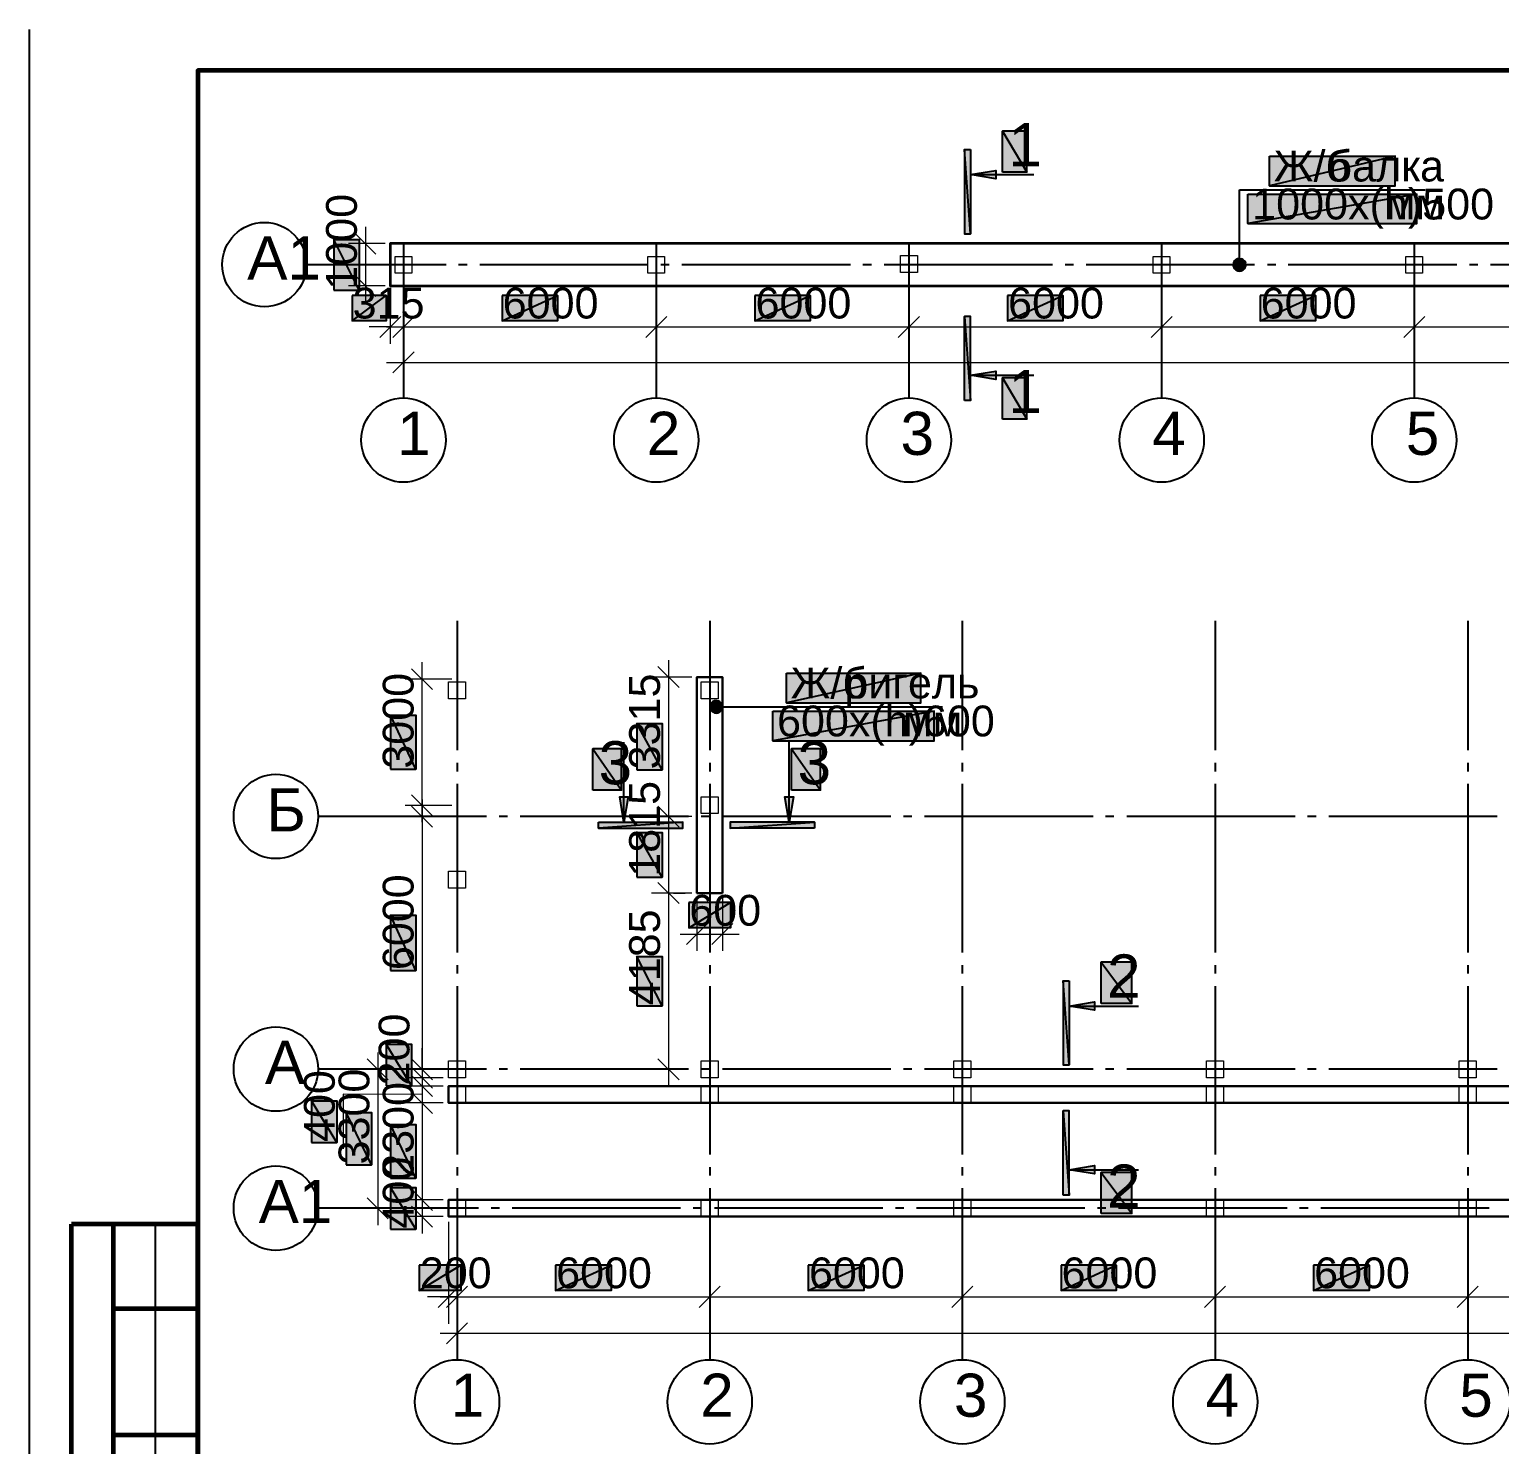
# Model space of a CAD drawing. Extents: x 8 to 21351, y 0 to 420.
# Drawn here: x 13992.4 to 14166.9, y 128.9 to 297 of the extents above; entities that cross this region are included whole.
import ezdxf

# ---------------------------------------------------------------- set-up
doc = ezdxf.new("R2010")
doc.units = 0
doc.styles.add('TEYPDFCAD_TEXT', font='arial.ttf')

msp = doc.modelspace()

# ---------------------------------------------------------------- hatches: boundary and pattern name
at = {"true_color": 0xffffff}
h = msp.add_hatch(color=0, dxfattribs=at)
h.paths.add_polyline_path([(14107.9, 280.01), (14107.9, 284.9), (14110.8, 280.01)])
h.paths.add_polyline_path([(14107.9, 284.9), (14110.8, 280.01), (14110.8, 284.9)])
h = msp.add_hatch(color=7)
h.paths.add_polyline_path([(14104.09, 282.7), (14104.09, 272.71), (14103.4, 282.7)])
h.paths.add_polyline_path([(14104.09, 272.71), (14103.4, 282.7), (14103.4, 272.71)])
h = msp.add_hatch(color=0, dxfattribs=at)
h.paths.add_polyline_path([(14139.59, 281.92), (14154.53, 281.92), (14139.59, 278.41)])
h.paths.add_polyline_path([(14154.53, 281.92), (14139.59, 278.41), (14154.53, 278.41)])
for points in [[(14104.09, 279.72), (14107.1, 280.2), (14107.1, 279.21)], [(14104.09, 255.91), (14107.1, 256.39), (14107.1, 255.4)], [(14062.95, 202.84), (14062.44, 205.85), (14063.45, 205.85)], [(14082.57, 202.84), (14082.06, 205.85), (14083.08, 205.85)], [(14115.8, 181), (14118.8, 181.5), (14118.8, 180.51)], [(14115.8, 161.54), (14118.8, 162.05), (14118.8, 161.06)]]:
    msp.add_hatch(color=7).paths.add_polyline_path(points)
h = msp.add_hatch(color=0, dxfattribs=at)
h.paths.add_polyline_path([(14137.03, 277.41), (14157.1, 277.41), (14137.03, 273.92)])
h.paths.add_polyline_path([(14157.1, 277.41), (14137.03, 273.92), (14157.1, 273.92)])
h = msp.add_hatch(color=0, dxfattribs=at)
h.paths.add_polyline_path([(14028.49, 266), (14031.49, 266), (14028.49, 272.03)])
h.paths.add_polyline_path([(14031.49, 266), (14028.49, 272.03), (14031.49, 272.03)])
h = msp.add_hatch(color=7)
h.paths.add_polyline_path([(14135.31, 269.26), (14135.29, 269.03), (14136.03, 269.03)])
h.paths.add_polyline_path([(14135.29, 269.03), (14136.03, 269.03), (14135.31, 268.8)])
h.paths.add_polyline_path([(14136.03, 269.03), (14135.31, 268.8), (14135.42, 268.58)])
h = msp.add_hatch(color=7)
h.paths.add_polyline_path([(14135.8, 269.73), (14135.59, 269.62), (14136.03, 269.03)])
h.paths.add_polyline_path([(14135.59, 269.62), (14136.03, 269.03), (14135.42, 269.45)])
h.paths.add_polyline_path([(14136.03, 269.03), (14135.42, 269.45), (14135.31, 269.26)])
h = msp.add_hatch(color=7)
h.paths.add_polyline_path([(14135.42, 268.58), (14135.59, 268.41), (14136.03, 269.03)])
h.paths.add_polyline_path([(14135.59, 268.41), (14136.03, 269.03), (14135.8, 268.31)])
h.paths.add_polyline_path([(14136.03, 269.03), (14135.8, 268.31), (14136.03, 268.27)])
h = msp.add_hatch(color=7)
h.paths.add_polyline_path([(14136.48, 269.62), (14136.27, 269.73), (14136.03, 269.03)])
h.paths.add_polyline_path([(14136.27, 269.73), (14136.03, 269.03), (14136.03, 269.77)])
h.paths.add_polyline_path([(14136.03, 269.03), (14136.03, 269.77), (14135.8, 269.73)])
h = msp.add_hatch(color=7)
h.paths.add_polyline_path([(14136.8, 269.03), (14136.75, 269.26), (14136.03, 269.03)])
h.paths.add_polyline_path([(14136.75, 269.26), (14136.03, 269.03), (14136.65, 269.45)])
h.paths.add_polyline_path([(14136.03, 269.03), (14136.65, 269.45), (14136.48, 269.62)])
h = msp.add_hatch(color=7)
h.paths.add_polyline_path([(14136.03, 268.27), (14136.27, 268.31), (14136.03, 269.03)])
h.paths.add_polyline_path([(14136.27, 268.31), (14136.03, 269.03), (14136.48, 268.41)])
h.paths.add_polyline_path([(14136.03, 269.03), (14136.48, 268.41), (14136.65, 268.58)])
h = msp.add_hatch(color=7)
h.paths.add_polyline_path([(14136.65, 268.58), (14136.75, 268.8), (14136.03, 269.03)])
h.paths.add_polyline_path([(14136.75, 268.8), (14136.03, 269.03), (14136.8, 269.03)])
h = msp.add_hatch(color=0, dxfattribs=at)
h.paths.add_polyline_path([(14030.67, 265.39), (14030.67, 262.38), (14034.73, 265.39)])
h.paths.add_polyline_path([(14030.67, 262.38), (14034.73, 265.39), (14034.73, 262.38)])
h = msp.add_hatch(color=0, dxfattribs=at)
h.paths.add_polyline_path([(14048.49, 265.39), (14048.49, 262.38), (14055.07, 265.39)])
h.paths.add_polyline_path([(14048.49, 262.38), (14055.07, 265.39), (14055.07, 262.38)])
h = msp.add_hatch(color=0, dxfattribs=at)
h.paths.add_polyline_path([(14078.48, 265.39), (14078.48, 262.38), (14085.07, 265.39)])
h.paths.add_polyline_path([(14078.48, 262.38), (14085.07, 265.39), (14085.07, 262.38)])
h = msp.add_hatch(color=0, dxfattribs=at)
h.paths.add_polyline_path([(14108.5, 265.39), (14108.5, 262.38), (14115.06, 265.39)])
h.paths.add_polyline_path([(14108.5, 262.38), (14115.06, 265.39), (14115.06, 262.38)])
h = msp.add_hatch(color=0, dxfattribs=at)
h.paths.add_polyline_path([(14138.49, 265.39), (14138.49, 262.38), (14145.07, 265.39)])
h.paths.add_polyline_path([(14138.49, 262.38), (14145.07, 265.39), (14145.07, 262.38)])
h = msp.add_hatch(color=7)
h.paths.add_polyline_path([(14103.4, 252.9), (14103.4, 262.89), (14104.09, 252.9)])
h.paths.add_polyline_path([(14103.4, 262.89), (14104.09, 252.9), (14104.09, 262.89)])
h = msp.add_hatch(color=0, dxfattribs=at)
h.paths.add_polyline_path([(14107.9, 250.7), (14107.9, 255.59), (14110.8, 250.7)])
h.paths.add_polyline_path([(14107.9, 255.59), (14110.8, 250.7), (14110.8, 255.59)])
h = msp.add_hatch(color=0, dxfattribs=at)
h.paths.add_polyline_path([(14082.25, 220.51), (14098.19, 220.51), (14082.25, 217.02)])
h.paths.add_polyline_path([(14098.19, 220.51), (14082.25, 217.02), (14098.19, 217.02)])
h = msp.add_hatch(color=7)
h.paths.add_polyline_path([(14073.19, 216.75), (14073.17, 216.51), (14073.91, 216.51)])
h.paths.add_polyline_path([(14073.17, 216.51), (14073.91, 216.51), (14073.19, 216.28)])
h.paths.add_polyline_path([(14073.91, 216.51), (14073.19, 216.28), (14073.32, 216.09)])
h = msp.add_hatch(color=7)
h.paths.add_polyline_path([(14073.68, 217.23), (14073.47, 217.13), (14073.91, 216.51)])
h.paths.add_polyline_path([(14073.47, 217.13), (14073.91, 216.51), (14073.32, 216.96)])
h.paths.add_polyline_path([(14073.91, 216.51), (14073.32, 216.96), (14073.19, 216.75)])
h = msp.add_hatch(color=7)
h.paths.add_polyline_path([(14073.32, 216.09), (14073.47, 215.92), (14073.91, 216.51)])
h.paths.add_polyline_path([(14073.47, 215.92), (14073.91, 216.51), (14073.68, 215.82)])
h.paths.add_polyline_path([(14073.91, 216.51), (14073.68, 215.82), (14073.91, 215.77)])
h = msp.add_hatch(color=7)
h.paths.add_polyline_path([(14074.35, 217.13), (14074.14, 217.23), (14073.91, 216.51)])
h.paths.add_polyline_path([(14074.14, 217.23), (14073.91, 216.51), (14073.91, 217.28)])
h.paths.add_polyline_path([(14073.91, 216.51), (14073.91, 217.28), (14073.68, 217.23)])
h = msp.add_hatch(color=7)
h.paths.add_polyline_path([(14074.67, 216.51), (14074.63, 216.75), (14073.91, 216.51)])
h.paths.add_polyline_path([(14074.63, 216.75), (14073.91, 216.51), (14074.52, 216.96)])
h.paths.add_polyline_path([(14073.91, 216.51), (14074.52, 216.96), (14074.35, 217.13)])
h = msp.add_hatch(color=7)
h.paths.add_polyline_path([(14073.91, 215.77), (14074.14, 215.82), (14073.91, 216.51)])
h.paths.add_polyline_path([(14074.14, 215.82), (14073.91, 216.51), (14074.35, 215.92)])
h.paths.add_polyline_path([(14073.91, 216.51), (14074.35, 215.92), (14074.52, 216.09)])
h = msp.add_hatch(color=7)
h.paths.add_polyline_path([(14074.52, 216.09), (14074.63, 216.28), (14073.91, 216.51)])
h.paths.add_polyline_path([(14074.63, 216.28), (14073.91, 216.51), (14074.67, 216.51)])
h = msp.add_hatch(color=0, dxfattribs=at)
h.paths.add_polyline_path([(14035.22, 209.13), (14038.22, 209.13), (14035.22, 215.52)])
h.paths.add_polyline_path([(14038.22, 209.13), (14035.22, 215.52), (14038.22, 215.52)])
h = msp.add_hatch(color=0, dxfattribs=at)
h.paths.add_polyline_path([(14080.64, 216.03), (14099.8, 216.03), (14080.64, 212.51)])
h.paths.add_polyline_path([(14099.8, 216.03), (14080.64, 212.51), (14099.8, 212.51)])
h = msp.add_hatch(color=0, dxfattribs=at)
h.paths.add_polyline_path([(14064.47, 209.04), (14067.48, 209.04), (14064.47, 214.55)])
h.paths.add_polyline_path([(14067.48, 209.04), (14064.47, 214.55), (14067.48, 214.55)])
h = msp.add_hatch(color=0, dxfattribs=at)
h.paths.add_polyline_path([(14059.24, 206.63), (14059.24, 211.54), (14062.65, 206.63)])
h.paths.add_polyline_path([(14059.24, 211.54), (14062.65, 206.63), (14062.65, 211.54)])
h = msp.add_hatch(color=0, dxfattribs=at)
h.paths.add_polyline_path([(14082.86, 206.63), (14082.86, 211.54), (14086.27, 206.63)])
h.paths.add_polyline_path([(14082.86, 211.54), (14086.27, 206.63), (14086.27, 211.54)])
h = msp.add_hatch(color=7)
h.paths.add_polyline_path([(14059.94, 202.84), (14069.95, 202.84), (14059.94, 202.14)])
h.paths.add_polyline_path([(14069.95, 202.84), (14059.94, 202.14), (14069.95, 202.14)])
h = msp.add_hatch(color=7)
h.paths.add_polyline_path([(14085.57, 202.14), (14075.56, 202.14), (14085.57, 202.84)])
h.paths.add_polyline_path([(14075.56, 202.14), (14085.57, 202.84), (14075.56, 202.84)])
h = msp.add_hatch(color=0, dxfattribs=at)
h.paths.add_polyline_path([(14064.47, 196.3), (14067.48, 196.3), (14064.47, 201.61)])
h.paths.add_polyline_path([(14067.48, 196.3), (14064.47, 201.61), (14067.48, 201.61)])
h = msp.add_hatch(color=0, dxfattribs=at)
h.paths.add_polyline_path([(14070.65, 193.29), (14070.65, 190.29), (14075.6, 193.29)])
h.paths.add_polyline_path([(14070.65, 190.29), (14075.6, 193.29), (14075.6, 190.29)])
h = msp.add_hatch(color=0, dxfattribs=at)
h.paths.add_polyline_path([(14035.22, 185.21), (14038.22, 185.21), (14035.22, 191.79)])
h.paths.add_polyline_path([(14038.22, 185.21), (14035.22, 191.79), (14038.22, 191.79)])
h = msp.add_hatch(color=0, dxfattribs=at)
h.paths.add_polyline_path([(14064.47, 181.02), (14067.48, 181.02), (14064.47, 186.88)])
h.paths.add_polyline_path([(14067.48, 181.02), (14064.47, 186.88), (14067.48, 186.88)])
h = msp.add_hatch(color=0, dxfattribs=at)
h.paths.add_polyline_path([(14119.61, 181.29), (14119.61, 186.2), (14123.27, 181.29)])
h.paths.add_polyline_path([(14119.61, 186.2), (14123.27, 181.29), (14123.27, 186.2)])
h = msp.add_hatch(color=7)
h.paths.add_polyline_path([(14115.8, 184), (14115.8, 174.01), (14115.1, 184)])
h.paths.add_polyline_path([(14115.8, 174.01), (14115.1, 184), (14115.1, 174.01)])
h = msp.add_hatch(color=0, dxfattribs=at)
h.paths.add_polyline_path([(14034.73, 171.51), (14037.74, 171.51), (14034.73, 176.49)])
h.paths.add_polyline_path([(14037.74, 171.51), (14034.73, 176.49), (14037.74, 176.49)])
h = msp.add_hatch(color=0, dxfattribs=at)
h.paths.add_polyline_path([(14025.86, 164.8), (14028.85, 164.8), (14025.86, 169.76)])
h.paths.add_polyline_path([(14028.85, 164.8), (14025.86, 169.76), (14028.85, 169.76)])
h = msp.add_hatch(color=0, dxfattribs=at)
h.paths.add_polyline_path([(14029.97, 162.14), (14032.97, 162.14), (14029.97, 168.36)])
h.paths.add_polyline_path([(14032.97, 162.14), (14029.97, 168.36), (14032.97, 168.36)])
h = msp.add_hatch(color=7)
h.paths.add_polyline_path([(14115.1, 158.56), (14115.1, 168.55), (14115.8, 158.56)])
h.paths.add_polyline_path([(14115.1, 168.55), (14115.8, 158.56), (14115.8, 168.55)])
h = msp.add_hatch(color=0, dxfattribs=at)
h.paths.add_polyline_path([(14035.22, 160.55), (14038.22, 160.55), (14035.22, 166.94)])
h.paths.add_polyline_path([(14038.22, 160.55), (14035.22, 166.94), (14038.22, 166.94)])
h = msp.add_hatch(color=0, dxfattribs=at)
h.paths.add_polyline_path([(14119.61, 156.36), (14119.61, 161.25), (14123.27, 156.36)])
h.paths.add_polyline_path([(14119.61, 161.25), (14123.27, 156.36), (14123.27, 161.25)])
h = msp.add_hatch(color=0, dxfattribs=at)
h.paths.add_polyline_path([(14035.22, 154.52), (14038.22, 154.52), (14035.22, 159.47)])
h.paths.add_polyline_path([(14038.22, 154.52), (14035.22, 159.47), (14038.22, 159.47)])
h = msp.add_hatch(color=0, dxfattribs=at)
h.paths.add_polyline_path([(14038.65, 150.22), (14038.65, 147.24), (14043.6, 150.22)])
h.paths.add_polyline_path([(14038.65, 147.24), (14043.6, 150.22), (14043.6, 147.24)])
h = msp.add_hatch(color=0, dxfattribs=at)
h.paths.add_polyline_path([(14054.84, 150.22), (14054.84, 147.24), (14061.42, 150.22)])
h.paths.add_polyline_path([(14054.84, 147.24), (14061.42, 150.22), (14061.42, 147.24)])
h = msp.add_hatch(color=0, dxfattribs=at)
h.paths.add_polyline_path([(14084.83, 150.22), (14084.83, 147.24), (14091.42, 150.22)])
h.paths.add_polyline_path([(14084.83, 147.24), (14091.42, 150.22), (14091.42, 147.24)])
h = msp.add_hatch(color=0, dxfattribs=at)
h.paths.add_polyline_path([(14114.85, 150.22), (14114.85, 147.24), (14121.41, 150.22)])
h.paths.add_polyline_path([(14114.85, 147.24), (14121.41, 150.22), (14121.41, 147.24)])
h = msp.add_hatch(color=0, dxfattribs=at)
h.paths.add_polyline_path([(14144.84, 150.22), (14144.84, 147.24), (14151.42, 150.22)])
h.paths.add_polyline_path([(14144.84, 147.24), (14151.42, 150.22), (14151.42, 147.24)])

# ---------------------------------------------------------------- linework, layer by layer
at = {"lineweight": 25}
for p, q in [((13992.36, 0.11), (13992.36, 296.97)), ((14043.13, 226.74), (14043.13, 211.37)), ((14073.13, 226.74), (14073.13, 211.37)), ((14103.12, 226.74), (14103.12, 211.37)), ((14133.13, 226.74), (14133.13, 211.37)), ((14163.13, 226.74), (14163.13, 211.37)), ((14043.13, 209.87), (14043.13, 208.85)), ((14073.13, 209.87), (14073.13, 208.85)), ((14103.12, 209.87), (14103.12, 208.85)), ((14133.13, 209.87), (14133.13, 208.85)), ((14163.13, 209.87), (14163.13, 208.85)), ((14043.13, 207.37), (14043.13, 187.37)), ((14073.13, 207.37), (14073.13, 187.37)), ((14103.12, 207.37), (14103.12, 187.37)), ((14133.13, 207.37), (14133.13, 187.37)), ((14163.13, 207.37), (14163.13, 187.37)), ((14031.6, 203.5), (14026.6, 203.5)), ((14046.63, 203.5), (14031.6, 203.5)), ((14049.12, 203.5), (14048.13, 203.5)), ((14070.63, 203.5), (14050.63, 203.5)), ((14073.13, 203.5), (14072.13, 203.5)), ((14094.63, 203.5), (14074.63, 203.5)), ((14097.13, 203.5), (14096.14, 203.5)), ((14118.64, 203.5), (14098.63, 203.5)), ((14121.13, 203.5), (14120.14, 203.5)), ((14142.64, 203.5), (14122.64, 203.5)), ((14145.14, 203.5), (14144.12, 203.5)), ((14166.62, 203.5), (14146.64, 203.5)), ((14043.13, 185.86), (14043.13, 184.87)), ((14073.13, 185.86), (14073.13, 184.85)), ((14103.12, 185.86), (14103.12, 184.85)), ((14133.13, 185.86), (14133.13, 184.85)), ((14163.13, 185.86), (14163.13, 184.85)), ((14043.13, 183.37), (14043.13, 163.36)), ((14073.13, 183.37), (14073.13, 163.36)), ((14103.12, 183.37), (14103.12, 163.36)), ((14133.13, 183.37), (14133.13, 163.36)), ((14163.13, 183.37), (14163.13, 163.36)), ((14031.6, 173.5), (14026.6, 173.5)), ((14046.63, 173.5), (14031.6, 173.5)), ((14049.12, 173.5), (14048.13, 173.5)), ((14070.63, 173.5), (14050.63, 173.5)), ((14073.13, 173.5), (14072.13, 173.5)), ((14094.63, 173.5), (14074.63, 173.5)), ((14097.13, 173.5), (14096.14, 173.5)), ((14118.64, 173.5), (14098.63, 173.5)), ((14121.13, 173.5), (14120.14, 173.5)), ((14142.64, 173.5), (14122.64, 173.5)), ((14145.14, 173.5), (14144.12, 173.5)), ((14166.62, 173.5), (14146.64, 173.5)), ((14043.13, 161.86), (14043.13, 160.87)), ((14073.13, 161.86), (14073.13, 160.87)), ((14103.12, 161.86), (14103.12, 160.87)), ((14133.13, 161.86), (14133.13, 160.87)), ((14163.13, 161.86), (14163.13, 160.87)), ((14043.13, 159.36), (14043.13, 143.98)), ((14073.13, 159.36), (14073.13, 143.98)), ((14103.12, 159.36), (14103.12, 143.98)), ((14133.13, 159.36), (14133.13, 143.98)), ((14163.13, 159.36), (14163.13, 143.98)), ((14007.34, 90.11), (14007.34, 155.09)), ((14043.13, 143.98), (14043.13, 138.98)), ((14073.13, 143.98), (14073.13, 138.98)), ((14103.12, 143.98), (14103.12, 138.98)), ((14133.13, 143.98), (14133.13, 138.98)), ((14163.13, 143.98), (14163.13, 138.98))]:
    msp.add_line(p, q, dxfattribs=at)
at = {"color": 0, "lineweight": 0, "true_color": 0xffffff}
for p, q in [((14110.8, 280.01), (14110.8, 284.9)), ((14139.59, 278.41), (14154.53, 278.41)), ((14137.03, 273.92), (14157.1, 273.92)), ((14110.8, 250.7), (14110.8, 255.59)), ((14082.25, 217.02), (14098.19, 217.02)), ((14062.65, 206.63), (14062.65, 211.54)), ((14080.64, 212.51), (14099.8, 212.51)), ((14086.27, 206.63), (14086.27, 211.54)), ((14123.27, 181.29), (14123.27, 186.2)), ((14123.27, 156.36), (14123.27, 161.25))]:
    msp.add_line(p, q, dxfattribs=at)
at = {"color": 7, "lineweight": 25}
for p, q in [((14104.09, 279.72), (14111.61, 279.72)), ((14136.03, 269.03), (14136.03, 277.92)), ((14136.03, 277.92), (14158.09, 277.92)), ((14036.76, 271.53), (14036.76, 258.21)), ((14066.78, 271.53), (14066.78, 258.21)), ((14096.77, 271.53), (14096.77, 258.21)), ((14126.78, 271.53), (14126.78, 258.21)), ((14156.78, 271.53), (14156.78, 258.21)), ((14030.24, 269.03), (14025.25, 269.03)), ((14041.82, 269.03), (14030.24, 269.03)), ((14044.32, 269.03), (14043.32, 269.03)), ((14065.82, 269.03), (14045.82, 269.03)), ((14068.32, 269.03), (14067.33, 269.03)), ((14089.83, 269.03), (14069.83, 269.03)), ((14092.33, 269.03), (14091.33, 269.03)), ((14113.83, 269.03), (14093.83, 269.03)), ((14116.33, 269.03), (14115.33, 269.03)), ((14137.83, 269.03), (14117.83, 269.03)), ((14140.33, 269.03), (14139.34, 269.03)), ((14161.84, 269.03), (14141.83, 269.03)), ((14164.33, 269.03), (14163.34, 269.03)), ((14185.84, 269.03), (14165.84, 269.03)), ((14036.76, 258.21), (14036.76, 253.2)), ((14066.78, 258.21), (14066.78, 253.2)), ((14096.77, 258.21), (14096.77, 253.2)), ((14126.78, 258.21), (14126.78, 253.2)), ((14156.78, 258.21), (14156.78, 253.2)), ((14104.09, 255.91), (14111.61, 255.91)), ((14073.91, 216.51), (14079.63, 216.51)), ((14079.63, 216.51), (14100.79, 216.51)), ((14062.95, 202.84), (14062.95, 212.32)), ((14082.57, 202.84), (14082.57, 212.32)), ((14115.8, 181), (14124.05, 181)), ((14115.8, 161.54), (14124.05, 161.54)), ((14031.6, 156.99), (14026.6, 156.99)), ((14045.67, 156.99), (14031.6, 156.99)), ((14048.17, 156.99), (14047.18, 156.99)), ((14069.68, 156.99), (14049.67, 156.99)), ((14072.17, 156.99), (14071.18, 156.99)), ((14093.68, 156.99), (14073.68, 156.99)), ((14096.18, 156.99), (14095.18, 156.99)), ((14117.68, 156.99), (14097.68, 156.99)), ((14120.18, 156.99), (14119.16, 156.99)), ((14141.69, 156.99), (14121.68, 156.99)), ((14144.18, 156.99), (14143.17, 156.99)), ((14165.67, 156.99), (14145.69, 156.99))]:
    msp.add_line(p, q, dxfattribs=at)
at = {"color": 7, "lineweight": 5}
for p, q in [((14033.5, 270.28), (14030.98, 272.77)), ((14032.25, 273.52), (14032.25, 264.52)), ((14034.58, 271.53), (14030.24, 271.53)), ((14030.98, 267.78), (14033.5, 265.26)), ((14034.58, 266.51), (14030.24, 266.51)), ((14035.2, 265.9), (14035.2, 259.63)), ((14036.78, 265.9), (14036.78, 259.63)), ((14036.76, 262.25), (14036.76, 263.63)), ((14066.78, 262.25), (14066.78, 263.63)), ((14066.78, 262.25), (14066.78, 263.63)), ((14096.77, 262.25), (14096.77, 263.63)), ((14096.77, 262.25), (14096.77, 263.63)), ((14126.78, 262.25), (14126.78, 263.63)), ((14126.78, 262.25), (14126.78, 263.63)), ((14156.78, 262.25), (14156.78, 263.63)), ((14156.78, 262.25), (14156.78, 263.63)), ((14033.95, 260.39), (14036.45, 262.89)), ((14038.03, 262.89), (14035.51, 260.39)), ((14038.03, 262.89), (14035.51, 260.39)), ((14065.53, 260.39), (14068.03, 262.89)), ((14068.03, 262.89), (14065.53, 260.39)), ((14095.52, 260.39), (14098.02, 262.89)), ((14098.02, 262.89), (14095.52, 260.39)), ((14125.54, 260.39), (14128.03, 262.89)), ((14128.03, 262.89), (14125.54, 260.39)), ((14155.53, 260.39), (14158.03, 262.89)), ((14158.03, 262.89), (14155.53, 260.39)), ((14035.2, 261.64), (14032.7, 261.64)), ((14034.77, 261.64), (14068.77, 261.64)), ((14035.2, 261.64), (14036.78, 261.64)), ((14036.78, 261.64), (14039.28, 261.64)), ((14064.77, 261.64), (14098.78, 261.64)), ((14094.78, 261.64), (14128.77, 261.64)), ((14124.77, 261.64), (14158.79, 261.64)), ((14154.79, 261.64), (14188.78, 261.64)), ((14038.03, 258.68), (14035.51, 256.18)), ((14036.76, 259.38), (14036.76, 255.44)), ((14034.77, 257.43), (14368.8, 257.43)), ((14038.99, 202.82), (14038.99, 221.83)), ((14068.24, 222.08), (14068.24, 201.51)), ((14040.23, 218.57), (14037.74, 221.06)), ((14071.01, 220.07), (14066.23, 220.07)), ((14069.49, 218.82), (14066.99, 221.32)), ((14042.5, 219.82), (14036.97, 219.82)), ((14037.74, 206.08), (14040.23, 203.58)), ((14042.5, 204.83), (14036.97, 204.83)), ((14040.23, 202.25), (14037.74, 204.75)), ((14038.99, 205.51), (14038.99, 171.49)), ((14066.99, 204.75), (14069.49, 202.25)), ((14069.49, 202.25), (14066.99, 204.75)), ((14068.24, 205.51), (14068.24, 192.43)), ((14039.6, 203.5), (14040.97, 203.5)), ((14071.01, 203.5), (14066.23, 203.5)), ((14071.01, 203.5), (14066.23, 203.5)), ((14066.99, 195.66), (14069.49, 193.17)), ((14069.49, 193.17), (14066.99, 195.66)), ((14068.24, 196.43), (14068.24, 171.49)), ((14071.01, 194.42), (14066.23, 194.42)), ((14068.85, 194.42), (14070.23, 194.42)), ((14071.62, 193.8), (14071.62, 187.54)), ((14074.63, 193.8), (14074.63, 187.54)), ((14072.87, 190.8), (14070.38, 188.3)), ((14073.38, 188.3), (14075.88, 190.8)), ((14069.63, 189.55), (14076.62, 189.55)), ((14034.96, 172.25), (14032.47, 174.75)), ((14033.71, 175.49), (14033.71, 154.98)), ((14037.74, 174.75), (14040.23, 172.25)), ((14037.74, 174.75), (14040.23, 172.25)), ((14038.99, 173.5), (14038.99, 176)), ((14066.99, 174.75), (14069.49, 172.25)), ((14034.35, 173.5), (14035.73, 173.5)), ((14041.5, 173.5), (14036.97, 173.5)), ((14040.23, 171.24), (14037.74, 173.74)), ((14038.99, 173.5), (14038.99, 172.49)), ((14038.99, 173.5), (14038.99, 167.49)), ((14039.6, 173.5), (14040.97, 173.5)), ((14068.85, 173.5), (14070.23, 173.5)), ((14041.5, 172.49), (14036.97, 172.49)), ((14041.5, 171.49), (14036.97, 171.49)), ((14040.23, 170.24), (14037.74, 172.74)), ((14038.99, 172.49), (14038.99, 169.99)), ((14038.99, 171.49), (14038.99, 156)), ((14038.99, 170.5), (14029.61, 170.52)), ((14029.61, 170.52), (14029.61, 164.04)), ((14041.5, 169.5), (14036.97, 169.5)), ((14041.5, 169.5), (14036.97, 169.5)), ((14037.74, 170.75), (14040.23, 168.25)), ((14040.23, 168.25), (14037.74, 170.75)), ((14037.74, 159.24), (14040.23, 156.74)), ((14040.23, 156.74), (14037.74, 159.24)), ((14038.99, 160), (14038.99, 153.99)), ((14032.47, 158.24), (14034.96, 155.74)), ((14041.5, 157.99), (14036.97, 157.99)), ((14041.5, 157.99), (14036.97, 157.99)), ((14037.74, 157.25), (14040.23, 154.75)), ((14034.35, 156.99), (14035.73, 156.99)), ((14041.5, 156), (14036.97, 156)), ((14042.12, 155.36), (14042.12, 144.48)), ((14043.13, 148.44), (14043.13, 144.48)), ((14073.13, 147.11), (14073.13, 148.48)), ((14103.12, 147.11), (14103.12, 148.48)), ((14103.12, 147.11), (14103.12, 148.48)), ((14133.13, 147.11), (14133.13, 148.48)), ((14133.13, 147.11), (14133.13, 148.48)), ((14163.13, 147.11), (14163.13, 148.48)), ((14163.13, 147.11), (14163.13, 148.48)), ((14040.87, 145.22), (14043.37, 147.72)), ((14044.38, 147.72), (14041.86, 145.22)), ((14074.38, 147.72), (14071.88, 145.22)), ((14101.87, 145.22), (14104.37, 147.72)), ((14104.37, 147.72), (14101.87, 145.22)), ((14131.89, 145.22), (14134.38, 147.72)), ((14134.38, 147.72), (14131.89, 145.22)), ((14161.88, 145.22), (14164.38, 147.72)), ((14164.38, 147.72), (14161.88, 145.22)), ((14042.12, 146.47), (14039.62, 146.47)), ((14043.13, 146.47), (14042.12, 146.47)), ((14042.12, 146.47), (14042.12, 143.26)), ((14043.13, 146.47), (14045.63, 146.47)), ((14071.12, 146.47), (14105.13, 146.47)), ((14101.13, 146.47), (14135.12, 146.47)), ((14131.12, 146.47), (14165.14, 146.47)), ((14161.14, 146.47), (14195.13, 146.47)), ((14044.38, 143.38), (14041.86, 140.89)), ((14043.13, 142.75), (14043.13, 144.12)), ((14375.13, 142.13), (14041.12, 142.13))]:
    msp.add_line(p, q, dxfattribs=at)
at = {"color": 7, "lineweight": 13}
for p, q in [((14134.13, 156), (14132.12, 156)), ((14164.12, 156), (14162.13, 156))]:
    msp.add_line(p, q, dxfattribs=at)
at = {"lineweight": 60}
for p, q in [((13997.35, 90.11), (13997.35, 155.09)), ((14012.34, 155.09), (13997.35, 155.09)), ((14002.35, 90.11), (14002.35, 155.09)), ((14012.34, 5.1), (14012.34, 155.09)), ((14002.35, 145.1), (14012.34, 145.1)), ((14002.35, 130.09), (14012.34, 130.09))]:
    msp.add_line(p, q, dxfattribs=at)
at = {"lineweight": 5}
for p, q in [((14043.13, 147.11), (14043.13, 148.48)), ((14073.13, 147.11), (14073.13, 148.48)), ((14044.38, 147.72), (14041.86, 145.22)), ((14071.88, 145.22), (14074.38, 147.72)), ((14041.12, 146.47), (14075.12, 146.47))]:
    msp.add_line(p, q, dxfattribs=at)
at = {"lineweight": 60}
msp.add_lwpolyline([(14012.34, 5.1), (14407.33, 5.1), (14407.33, 292.08), (14012.34, 292.08)], close=True, dxfattribs=at)
at = {"color": 0, "true_color": 0xffffff}
for points in [[(14107.9, 280.01), (14107.9, 284.9), (14110.8, 280.01)], [(14107.9, 284.9), (14110.8, 280.01), (14110.8, 284.9)], [(14139.59, 281.92), (14154.53, 281.92), (14139.59, 278.41)], [(14154.53, 281.92), (14139.59, 278.41), (14154.53, 278.41)], [(14137.03, 277.41), (14157.1, 277.41), (14137.03, 273.92)], [(14157.1, 277.41), (14137.03, 273.92), (14157.1, 273.92)], [(14028.49, 266), (14031.49, 266), (14028.49, 272.03)], [(14031.49, 266), (14028.49, 272.03), (14031.49, 272.03)], [(14030.67, 265.39), (14030.67, 262.38), (14034.73, 265.39)], [(14030.67, 262.38), (14034.73, 265.39), (14034.73, 262.38)], [(14048.49, 265.39), (14048.49, 262.38), (14055.07, 265.39)], [(14048.49, 262.38), (14055.07, 265.39), (14055.07, 262.38)], [(14078.48, 265.39), (14078.48, 262.38), (14085.07, 265.39)], [(14078.48, 262.38), (14085.07, 265.39), (14085.07, 262.38)], [(14108.5, 265.39), (14108.5, 262.38), (14115.06, 265.39)], [(14108.5, 262.38), (14115.06, 265.39), (14115.06, 262.38)], [(14138.49, 265.39), (14138.49, 262.38), (14145.07, 265.39)], [(14138.49, 262.38), (14145.07, 265.39), (14145.07, 262.38)], [(14107.9, 250.7), (14107.9, 255.59), (14110.8, 250.7)], [(14107.9, 255.59), (14110.8, 250.7), (14110.8, 255.59)], [(14082.25, 220.51), (14098.19, 220.51), (14082.25, 217.02)], [(14098.19, 220.51), (14082.25, 217.02), (14098.19, 217.02)], [(14035.22, 209.13), (14038.22, 209.13), (14035.22, 215.52)], [(14038.22, 209.13), (14035.22, 215.52), (14038.22, 215.52)], [(14080.64, 216.03), (14099.8, 216.03), (14080.64, 212.51)], [(14099.8, 216.03), (14080.64, 212.51), (14099.8, 212.51)], [(14064.47, 209.04), (14067.48, 209.04), (14064.47, 214.55)], [(14067.48, 209.04), (14064.47, 214.55), (14067.48, 214.55)], [(14059.24, 206.63), (14059.24, 211.54), (14062.65, 206.63)], [(14059.24, 211.54), (14062.65, 206.63), (14062.65, 211.54)], [(14082.86, 206.63), (14082.86, 211.54), (14086.27, 206.63)], [(14082.86, 211.54), (14086.27, 206.63), (14086.27, 211.54)], [(14064.47, 196.3), (14067.48, 196.3), (14064.47, 201.61)], [(14067.48, 196.3), (14064.47, 201.61), (14067.48, 201.61)], [(14070.65, 193.29), (14070.65, 190.29), (14075.6, 193.29)], [(14070.65, 190.29), (14075.6, 193.29), (14075.6, 190.29)], [(14035.22, 185.21), (14038.22, 185.21), (14035.22, 191.79)], [(14038.22, 185.21), (14035.22, 191.79), (14038.22, 191.79)], [(14064.47, 181.02), (14067.48, 181.02), (14064.47, 186.88)], [(14067.48, 181.02), (14064.47, 186.88), (14067.48, 186.88)], [(14119.61, 181.29), (14119.61, 186.2), (14123.27, 181.29)], [(14119.61, 186.2), (14123.27, 181.29), (14123.27, 186.2)], [(14034.73, 171.51), (14037.74, 171.51), (14034.73, 176.49)], [(14037.74, 171.51), (14034.73, 176.49), (14037.74, 176.49)], [(14025.86, 164.8), (14028.85, 164.8), (14025.86, 169.76)], [(14028.85, 164.8), (14025.86, 169.76), (14028.85, 169.76)], [(14029.97, 162.14), (14032.97, 162.14), (14029.97, 168.36)], [(14032.97, 162.14), (14029.97, 168.36), (14032.97, 168.36)], [(14035.22, 160.55), (14038.22, 160.55), (14035.22, 166.94)], [(14038.22, 160.55), (14035.22, 166.94), (14038.22, 166.94)], [(14119.61, 156.36), (14119.61, 161.25), (14123.27, 156.36)], [(14119.61, 161.25), (14123.27, 156.36), (14123.27, 161.25)], [(14035.22, 154.52), (14038.22, 154.52), (14035.22, 159.47)], [(14038.22, 154.52), (14035.22, 159.47), (14038.22, 159.47)], [(14038.65, 150.22), (14038.65, 147.24), (14043.6, 150.22)], [(14038.65, 147.24), (14043.6, 150.22), (14043.6, 147.24)], [(14054.84, 150.22), (14054.84, 147.24), (14061.42, 150.22)], [(14054.84, 147.24), (14061.42, 150.22), (14061.42, 147.24)], [(14084.83, 150.22), (14084.83, 147.24), (14091.42, 150.22)], [(14084.83, 147.24), (14091.42, 150.22), (14091.42, 147.24)], [(14114.85, 150.22), (14114.85, 147.24), (14121.41, 150.22)], [(14114.85, 147.24), (14121.41, 150.22), (14121.41, 147.24)], [(14144.84, 150.22), (14144.84, 147.24), (14151.42, 150.22)], [(14144.84, 147.24), (14151.42, 150.22), (14151.42, 147.24)]]:
    msp.add_lwpolyline(points, close=True, dxfattribs=at)
at = {"color": 7}
for points in [[(14104.09, 282.7), (14104.09, 272.71), (14103.4, 282.7)], [(14104.09, 272.71), (14103.4, 282.7), (14103.4, 272.71)], [(14104.09, 279.72), (14107.1, 280.2), (14107.1, 279.21)], [(14135.31, 269.26), (14135.29, 269.03), (14136.03, 269.03)], [(14135.29, 269.03), (14136.03, 269.03), (14135.31, 268.8)], [(14136.03, 269.03), (14135.42, 269.45), (14135.31, 269.26)], [(14136.03, 269.03), (14135.31, 268.8), (14135.42, 268.58)], [(14135.59, 269.62), (14136.03, 269.03), (14135.42, 269.45)], [(14135.42, 268.58), (14135.59, 268.41), (14136.03, 269.03)], [(14135.8, 269.73), (14135.59, 269.62), (14136.03, 269.03)], [(14135.59, 268.41), (14136.03, 269.03), (14135.8, 268.31)], [(14136.03, 269.03), (14136.03, 269.77), (14135.8, 269.73)], [(14136.03, 269.03), (14135.8, 268.31), (14136.03, 268.27)], [(14136.27, 269.73), (14136.03, 269.03), (14136.03, 269.77)], [(14136.48, 269.62), (14136.27, 269.73), (14136.03, 269.03)], [(14136.03, 269.03), (14136.65, 269.45), (14136.48, 269.62)], [(14136.75, 269.26), (14136.03, 269.03), (14136.65, 269.45)], [(14136.8, 269.03), (14136.75, 269.26), (14136.03, 269.03)], [(14136.03, 268.27), (14136.27, 268.31), (14136.03, 269.03)], [(14136.27, 268.31), (14136.03, 269.03), (14136.48, 268.41)], [(14136.03, 269.03), (14136.48, 268.41), (14136.65, 268.58)], [(14136.65, 268.58), (14136.75, 268.8), (14136.03, 269.03)], [(14136.75, 268.8), (14136.03, 269.03), (14136.8, 269.03)], [(14103.4, 252.9), (14103.4, 262.89), (14104.09, 252.9)], [(14103.4, 262.89), (14104.09, 252.9), (14104.09, 262.89)], [(14104.09, 255.91), (14107.1, 256.39), (14107.1, 255.4)], [(14073.19, 216.75), (14073.17, 216.51), (14073.91, 216.51)], [(14073.17, 216.51), (14073.91, 216.51), (14073.19, 216.28)], [(14073.91, 216.51), (14073.32, 216.96), (14073.19, 216.75)], [(14073.91, 216.51), (14073.19, 216.28), (14073.32, 216.09)], [(14073.47, 217.13), (14073.91, 216.51), (14073.32, 216.96)], [(14073.32, 216.09), (14073.47, 215.92), (14073.91, 216.51)], [(14073.68, 217.23), (14073.47, 217.13), (14073.91, 216.51)], [(14073.47, 215.92), (14073.91, 216.51), (14073.68, 215.82)], [(14073.91, 216.51), (14073.91, 217.28), (14073.68, 217.23)], [(14073.91, 216.51), (14073.68, 215.82), (14073.91, 215.77)], [(14074.14, 217.23), (14073.91, 216.51), (14073.91, 217.28)], [(14074.35, 217.13), (14074.14, 217.23), (14073.91, 216.51)], [(14073.91, 216.51), (14074.52, 216.96), (14074.35, 217.13)], [(14074.63, 216.75), (14073.91, 216.51), (14074.52, 216.96)], [(14074.67, 216.51), (14074.63, 216.75), (14073.91, 216.51)], [(14073.91, 215.77), (14074.14, 215.82), (14073.91, 216.51)], [(14074.14, 215.82), (14073.91, 216.51), (14074.35, 215.92)], [(14073.91, 216.51), (14074.35, 215.92), (14074.52, 216.09)], [(14074.52, 216.09), (14074.63, 216.28), (14073.91, 216.51)], [(14074.63, 216.28), (14073.91, 216.51), (14074.67, 216.51)], [(14062.95, 202.84), (14062.44, 205.85), (14063.45, 205.85)], [(14082.57, 202.84), (14082.06, 205.85), (14083.08, 205.85)], [(14059.94, 202.84), (14069.95, 202.84), (14059.94, 202.14)], [(14069.95, 202.84), (14059.94, 202.14), (14069.95, 202.14)], [(14085.57, 202.14), (14075.56, 202.14), (14085.57, 202.84)], [(14075.56, 202.14), (14085.57, 202.84), (14075.56, 202.84)], [(14115.8, 184), (14115.8, 174.01), (14115.1, 184)], [(14115.8, 174.01), (14115.1, 184), (14115.1, 174.01)], [(14115.8, 181), (14118.8, 181.5), (14118.8, 180.51)], [(14115.1, 158.56), (14115.1, 168.55), (14115.8, 158.56)], [(14115.1, 168.55), (14115.8, 158.56), (14115.8, 168.55)], [(14115.8, 161.54), (14118.8, 162.05), (14118.8, 161.06)]]:
    msp.add_lwpolyline(points, close=True, dxfattribs=at)
at = {"color": 7, "lineweight": 35}
msp.add_lwpolyline([(14368.38, 271.53), (14035.2, 271.53), (14035.2, 266.51), (14368.38, 266.51)], close=True, dxfattribs=at)
at = {"color": 7, "lineweight": 20}
for points in [[(14035.77, 270.02), (14037.78, 270.02), (14037.78, 268.01), (14035.77, 268.01)], [(14065.78, 270.02), (14067.77, 270.02), (14067.77, 268.01), (14065.78, 268.01)], [(14095.78, 270.11), (14097.79, 270.11), (14097.79, 268.1), (14095.78, 268.1)], [(14125.79, 270.02), (14127.78, 270.02), (14127.78, 268.01), (14125.79, 268.01)], [(14155.78, 270.02), (14157.77, 270.02), (14157.77, 268.01), (14155.78, 268.01)]]:
    msp.add_lwpolyline(points, close=True, dxfattribs=at)
at = {"color": 7, "lineweight": 30}
for points in [[(14074.63, 194.42), (14074.63, 220.07), (14071.62, 220.07), (14071.62, 194.42)], [(14374.14, 171.49), (14042.12, 171.49), (14042.12, 169.5), (14374.14, 169.5)], [(14374.14, 157.99), (14042.12, 157.99), (14042.12, 156), (14374.14, 156)]]:
    msp.add_lwpolyline(points, close=True, dxfattribs=at)
at = {"lineweight": 13}
for points in [[(14042.12, 219.5), (14044.13, 219.5), (14044.13, 217.49), (14042.12, 217.49)], [(14042.12, 197), (14044.13, 197), (14044.13, 194.99), (14042.12, 194.99)], [(14042.12, 174.5), (14044.13, 174.5), (14044.13, 172.49), (14042.12, 172.49)], [(14072.13, 174.5), (14074.12, 174.5), (14074.12, 172.49), (14072.13, 172.49)], [(14102.13, 174.5), (14104.14, 174.5), (14104.14, 172.49), (14102.13, 172.49)], [(14132.12, 174.5), (14134.13, 174.5), (14134.13, 172.49), (14132.12, 172.49)], [(14162.13, 174.5), (14164.12, 174.5), (14164.12, 172.49), (14162.13, 172.49)]]:
    msp.add_lwpolyline(points, close=True, dxfattribs=at)
at = {"color": 7, "lineweight": 13}
for points in [[(14072.13, 219.5), (14074.12, 219.5), (14074.12, 217.49), (14072.13, 217.49)], [(14072.13, 205.85), (14074.12, 205.85), (14074.12, 203.86), (14072.13, 203.86)], [(14042.12, 171.49), (14044.13, 171.49), (14044.13, 169.5), (14042.12, 169.5)], [(14072.13, 171.49), (14074.12, 171.49), (14074.12, 169.5), (14072.13, 169.5)], [(14102.13, 171.49), (14104.14, 171.49), (14104.14, 169.5), (14102.13, 169.5)], [(14132.12, 171.49), (14134.13, 171.49), (14134.13, 169.5), (14132.12, 169.5)], [(14162.13, 171.49), (14164.12, 171.49), (14164.12, 169.5), (14162.13, 169.5)], [(14042.12, 157.99), (14044.13, 157.99), (14044.13, 156), (14042.12, 156)], [(14072.13, 157.99), (14074.12, 157.99), (14074.12, 156), (14072.13, 156)], [(14102.13, 157.99), (14104.14, 157.99), (14104.14, 156), (14102.13, 156)], [(14132.12, 157.99), (14134.13, 157.99), (14134.13, 156), (14132.12, 156)], [(14162.13, 157.99), (14164.12, 157.99), (14164.12, 156), (14162.13, 156)]]:
    msp.add_lwpolyline(points, close=True, dxfattribs=at)
at = {"color": 7, "lineweight": 25}
for centre in [(14020.26, 269.04), (14036.77, 248.21), (14066.79, 248.21), (14096.78, 248.21), (14126.8, 248.21), (14156.79, 248.21), (14021.62, 157)]:
    msp.add_circle(centre, 5.01, dxfattribs=at)
at = {"lineweight": 25}
for centre in [(14021.62, 203.51), (14021.62, 173.51), (14043.14, 134), (14073.14, 134), (14103.13, 134), (14133.15, 134), (14163.14, 134)]:
    msp.add_circle(centre, 5.01, dxfattribs=at)

# ---------------------------------------------------------------- texts
at = {"color": 7, "style": 'TEYPDFCAD_TEXT'}
for s, height, p in [('1', 5.13, (14108.6, 280.71)), ('Ж/б', 3.662, (14140.1, 278.91)), ('балка', 3.662, (14146.47, 278.91)), ('1000х(h)500', 3.6618, (14137.54, 274.4)), ('мм', 3.662, (14153.39, 274.4)), ('А1', 5.126, (14018.22, 267.27)), ('315', 3.662, (14030.73, 262.64)), ('6000', 3.662, (14048.55, 262.64)), ('6000', 3.662, (14078.57, 262.64)), ('6000', 3.662, (14108.56, 262.64)), ('6000', 3.662, (14138.55, 262.64)), ('1', 5.13, (14108.6, 251.4)), ('1', 5.13, (14036.02, 246.44)), ('2', 5.13, (14065.66, 246.44)), ('3', 5.13, (14095.78, 246.44)), ('4', 5.13, (14125.66, 246.44)), ('5', 5.13, (14155.78, 246.44)), ('Ж/б', 3.658, (14082.74, 217.53)), ('ригель', 3.658, (14089.11, 217.53)), ('600х(h)600', 3.658, (14081.13, 213.02)), ('мм', 3.658, (14096.08, 213.02)), ('3', 5.12, (14059.94, 207.33)), ('3', 5.12, (14083.56, 207.33)), ('Б', 5.12, (14020.49, 201.74)), ('600', 3.658, (14070.71, 190.54)), ('2', 5.12, (14120.31, 182.01)), ('А', 5.12, (14020.32, 171.75)), ('2', 5.12, (14120.31, 157.06)), ('А1', 5.122, (14019.58, 155.24)), ('200', 3.658, (14038.71, 147.49)), ('6000', 3.658, (14054.9, 147.49)), ('6000', 3.658, (14084.92, 147.49)), ('6000', 3.658, (14114.91, 147.49)), ('6000', 3.658, (14144.9, 147.49)), ('1', 5.12, (14042.37, 132.23)), ('2', 5.12, (14072.01, 132.23)), ('3', 5.12, (14102.13, 132.23)), ('4', 5.12, (14132.01, 132.23)), ('5', 5.12, (14162.13, 132.23))]:
    msp.add_text(s, height=height, dxfattribs=at).set_placement(p)
for s, height, p in [('1000', 3.662, (14031.24, 266.06)), ('3000', 3.658, (14037.97, 209.19)), ('3315', 3.658, (14067.22, 209.11)), ('1815', 3.658, (14067.22, 196.36)), ('6000', 3.658, (14037.97, 185.27)), ('4185', 3.658, (14067.22, 181.1)), ('200', 3.658, (14037.48, 171.58)), ('400', 3.658, (14028.61, 164.87)), ('3300', 3.658, (14032.72, 162.2)), ('2300', 3.658, (14037.97, 160.61)), ('400', 3.658, (14037.97, 154.58))]:
    msp.add_text(s, height=height, rotation=90, dxfattribs=at).set_placement(p)

doc.saveas('drawing.dxf')
